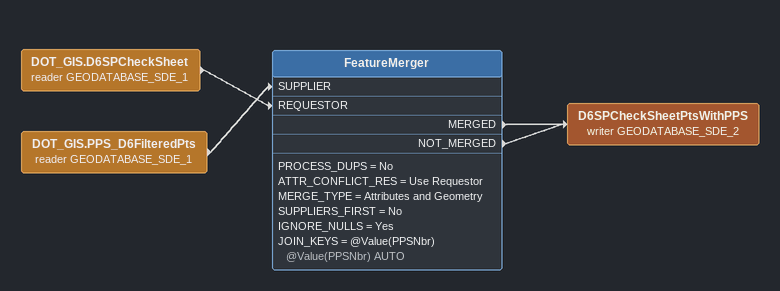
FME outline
DOT_GIS.D6SPCheckSheet (reader GEODATABASE_SDE_1)
    -> FeatureMerger [REQUESTOR]
DOT_GIS.PPS_D6FilteredPts (reader GEODATABASE_SDE_1)
    -> FeatureMerger [SUPPLIER]
FeatureMerger
    PROCESS_DUPS = No
    ATTR_CONFLICT_RES = Use Requestor
    MERGE_TYPE = Attributes and Geometry
    SUPPLIERS_FIRST = No
    IGNORE_NULLS = Yes
    JOIN_KEYS = @Value(PPSNbr) @Value(PPSNbr) AUTO
    MERGED -> D6SPCheckSheetPtsWithPPS (writer GEODATABASE_SDE_2)
    NOT_MERGED -> D6SPCheckSheetPtsWithPPS (writer GEODATABASE_SDE_2)
D6SPCheckSheetPtsWithPPS (writer GEODATABASE_SDE_2)
